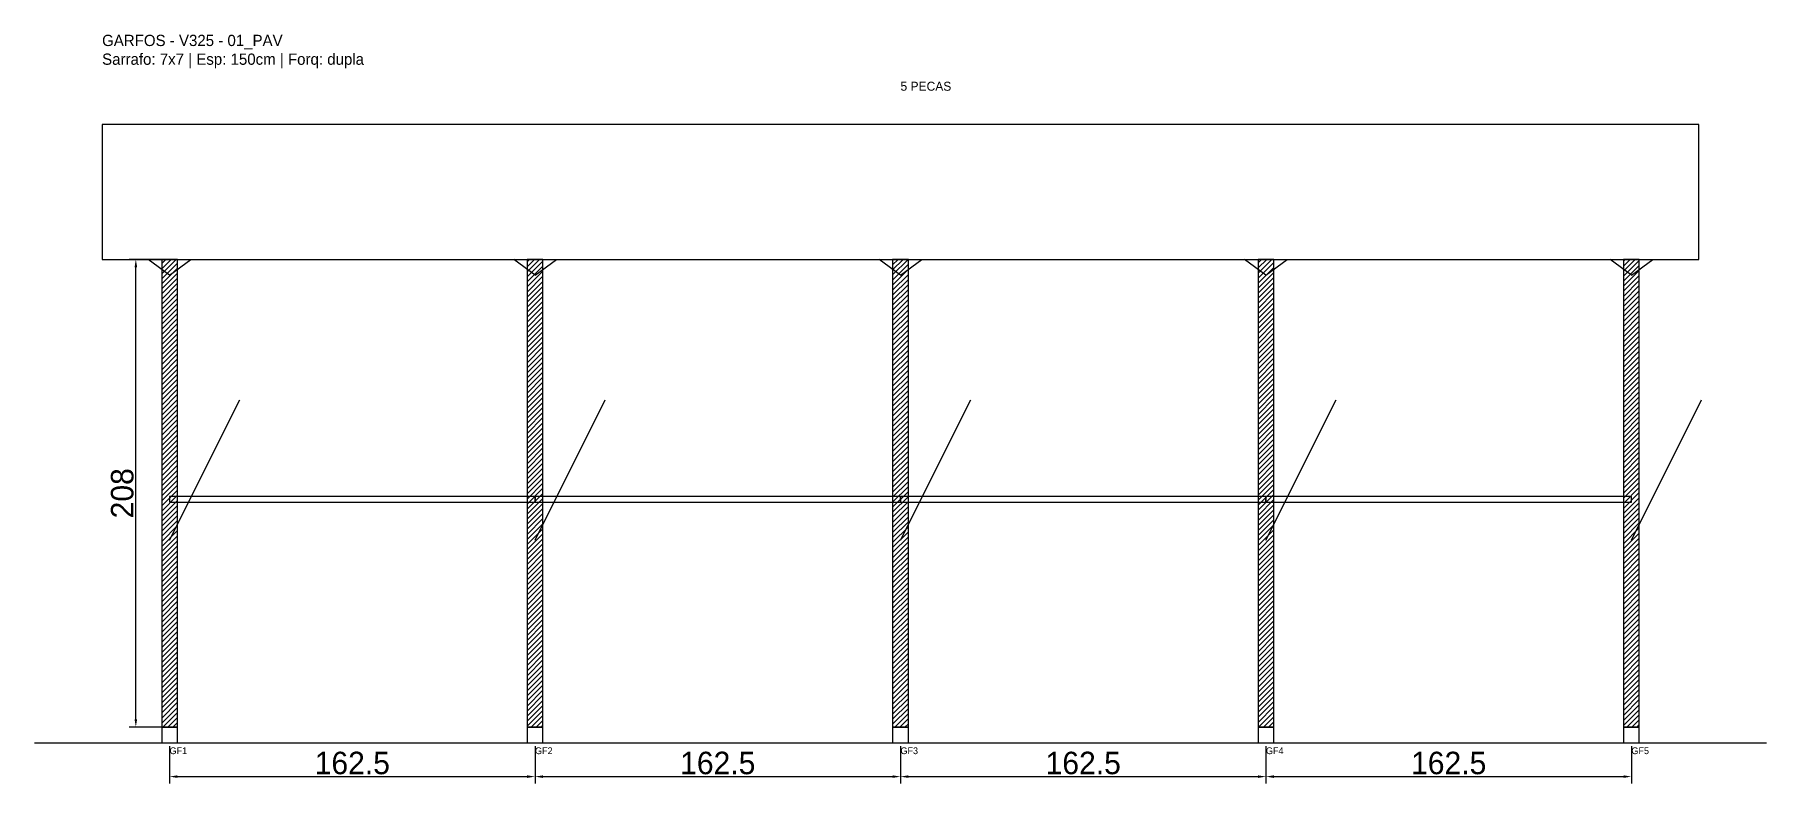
# Model space of a CAD drawing. Header units: metres. Extents: x -30 to 740, y -25 to 308.
import ezdxf

# ---------------------------------------------------------------- set-up
doc = ezdxf.new("R2010")
doc.units = ezdxf.units.M
for name, color, linetype in [('BARRA_ANCORAGEM', 1, 'Continuous'), ('COTA', 241, 'Continuous'), ('GARFOS OK', 3, 'Continuous'), ('NOME DA VIGA', 6, 'Continuous'), ('SARR_7x7', 40, 'Continuous'), ('TIRAS REESCORAMENTO', 252, 'Continuous'), ('VIGAS', 3, 'Continuous')]:
    doc.layers.add(name, color=color, linetype=linetype)
doc.dimstyles.new('EZ DXF', dxfattribs={"dimtxt": 10, "dimasz": 3.5, "dimexe": 3, "dimexo": 1.5, "dimgap": 1, "dimtad": 1, "dimdec": 1, "dimdsep": 46, "dimcen": 2.5, "dimazin": 3, "dimtfac": 1, "dimtmove": 0, "dimatfit": 3})

msp = doc.modelspace()

# ---------------------------------------------------------------- hatches: boundary and pattern name
at = {"layer": 'COTA'}
h = msp.add_hatch(dxfattribs=at)
h.set_pattern_fill('ANSI31', scale=0.5)
h.paths.add_polyline_path([(26.5, 0), (33.5, 0), (33.5, 208), (26.5, 208)])
h = msp.add_hatch(dxfattribs=at)
h.set_pattern_fill('ANSI31', scale=0.5)
h.paths.add_polyline_path([(189, 0), (196, 0), (196, 208), (189, 208)])
h = msp.add_hatch(dxfattribs=at)
h.set_pattern_fill('ANSI31', scale=0.5)
h.paths.add_polyline_path([(351.5, 0), (358.5, 0), (358.5, 208), (351.5, 208)])
h = msp.add_hatch(dxfattribs=at)
h.set_pattern_fill('ANSI31', scale=0.5)
h.paths.add_polyline_path([(514, 0), (521, 0), (521, 208), (514, 208)])
h = msp.add_hatch(dxfattribs=at)
h.set_pattern_fill('ANSI31', scale=0.5)
h.paths.add_polyline_path([(676.5, 0), (683.5, 0), (683.5, 208), (676.5, 208)])

# ---------------------------------------------------------------- linework, layer by layer
at = {"layer": 'BARRA_ANCORAGEM'}
for p, q in [((30, 83.2), (61.2, 145.6)), ((192.5, 83.2), (223.7, 145.6)), ((355, 83.2), (386.2, 145.6)), ((517.5, 83.2), (548.7, 145.6)), ((680, 83.2), (711.2, 145.6))]:
    msp.add_line(p, q, dxfattribs=at)
at = {"layer": 'GARFOS OK'}
for p, q in [((30, 201), (20.5, 208)), ((20.5, 208), (39.5, 208)), ((30, 201), (39.5, 208)), ((192.5, 201), (183, 208)), ((183, 208), (202, 208)), ((192.5, 201), (202, 208)), ((355, 201), (345.5, 208)), ((345.5, 208), (364.5, 208)), ((355, 201), (364.5, 208)), ((517.5, 201), (508, 208)), ((508, 208), (527, 208)), ((517.5, 201), (527, 208)), ((680, 201), (670.5, 208)), ((670.5, 208), (689.5, 208)), ((680, 201), (689.5, 208))]:
    msp.add_line(p, q, dxfattribs=at)
at = {"layer": 'GARFOS OK', "linetype": 'CONTINUOUS'}
msp.add_line((-30, -7), (740, -7), dxfattribs=at)
at = {"layer": 'GARFOS OK'}
for points in [[(26.5, 0), (33.5, 0), (33.5, 208), (26.5, 208), (26.5, 0)], [(189, 0), (196, 0), (196, 208), (189, 208), (189, 0)], [(351.5, 0), (358.5, 0), (358.5, 208), (351.5, 208), (351.5, 0)], [(514, 0), (521, 0), (521, 208), (514, 208), (514, 0)], [(676.5, 0), (683.5, 0), (683.5, 208), (676.5, 208), (676.5, 0)]]:
    msp.add_lwpolyline(points, dxfattribs=at)
at = {"layer": 'SARR_7x7'}
for points in [[(26.5, -7), (33.5, -7), (33.5, 0), (26.5, 0), (26.5, -7)], [(189, -7), (196, -7), (196, 0), (189, 0), (189, -7)], [(351.5, -7), (358.5, -7), (358.5, 0), (351.5, 0), (351.5, -7)], [(514, -7), (521, -7), (521, 0), (514, 0), (514, -7)], [(676.5, -7), (683.5, -7), (683.5, 0), (676.5, 0), (676.5, -7)]]:
    msp.add_lwpolyline(points, dxfattribs=at)
at = {"layer": 'TIRAS REESCORAMENTO'}
for points in [[(30, 100), (192.5, 100), (192.5, 102.5), (30, 102.5), (30, 100)], [(192.5, 100), (355, 100), (355, 102.5), (192.5, 102.5), (192.5, 100)], [(355, 100), (517.5, 100), (517.5, 102.5), (355, 102.5), (355, 100)], [(517.5, 100), (680, 100), (680, 102.5), (517.5, 102.5), (517.5, 100)]]:
    msp.add_lwpolyline(points, dxfattribs=at)
at = {"layer": 'VIGAS'}
msp.add_lwpolyline([(0, 208), (710, 208), (710, 268), (0, 268), (0, 208)], dxfattribs=at)

# ---------------------------------------------------------------- texts
at = {"layer": 'NOME DA VIGA'}
for s, height, p in [('5 PECAS', 4, (355, 283)), ('GF1', 3, (30, -12)), ('GF2', 3, (192.5, -12)), ('GF3', 3, (355, -12)), ('GF4', 3, (517.5, -12)), ('GF5', 3, (680, -12))]:
    msp.add_text(s, height=height, dxfattribs=at).set_placement(p)
at = {"layer": 'NOME DA VIGA', "insert": (0, 293), "char_height": 5, "attachment_point": 7}
msp.add_mtext('GARFOS - V325 - 01_PAV\\PSarrafo: 7x7 | Esp: 150cm | Forq: dupla', dxfattribs=at)

# ---------------------------------------------------------------- dimensions: what is measured, and where the dimension line sits
at = {"layer": 'COTA'}
msp.add_linear_dim(base=(15, 0), p1=(30, 0), p2=(30, 208), angle=90, dimstyle='EZ DXF', dxfattribs=at).render()
for base, p1, p2 in [((30, -22), (30, -7), (192.5, -7)), ((192.5, -22), (192.5, -7), (355, -7)), ((355, -22), (355, -7), (517.5, -7)), ((517.5, -22), (517.5, -7), (680, -7))]:
    msp.add_linear_dim(base=base, p1=p1, p2=p2, dimstyle='EZ DXF', dxfattribs=at).render()

doc.saveas('drawing.dxf')
